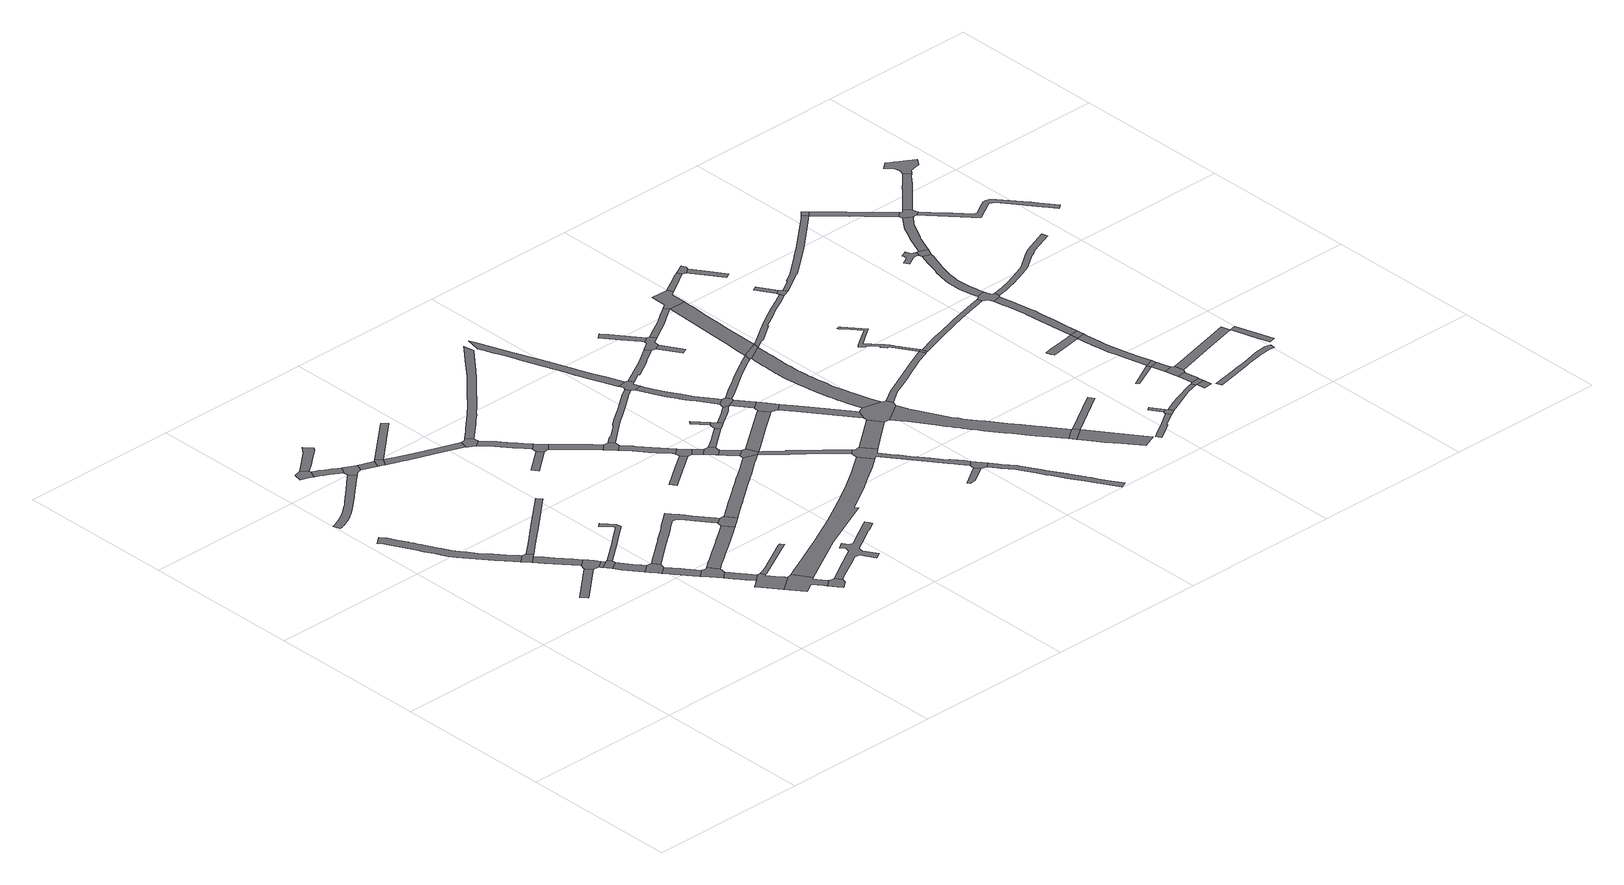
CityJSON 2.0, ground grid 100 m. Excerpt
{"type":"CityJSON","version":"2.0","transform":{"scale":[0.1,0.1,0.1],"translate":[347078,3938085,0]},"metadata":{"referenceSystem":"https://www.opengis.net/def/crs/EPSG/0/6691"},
"CityObjects":{
"road1":{"type":"Road","attributes":{"RoadStructureAttribute.sectionType":"1"},"geometry":[{"type":"MultiSurface","lod":"1","boundaries":[[[0,1,2,3,4,5,6,7,8,9,10,11,12,13,14,15,16,17,18,19,20,21,22,23,24,25,26,27,28,29,30,31,32,33,34,35,36,37]]]}]},
"road2":{"type":"Road","attributes":{"RoadStructureAttribute.sectionType":"1"},"geometry":[{"type":"MultiSurface","lod":"1","boundaries":[[[38,39,40,41,42]]]}]},
"road3":{"type":"Road","geometry":[{"type":"MultiSurface","lod":"1","boundaries":[[[43,44,45,46,0,37]]]}]},
"road4":{"type":"Road","attributes":{"RoadStructureAttribute.sectionType":"1"},"geometry":[{"type":"MultiSurface","lod":"1","boundaries":[[[47,48,49,50,51,52,53,54,55,56,57,58,59,60,61,62,63,64,65,66,67,68,69,70,71,72,73,74,75,76,77,78,79]]]}]},
"road5":{"type":"Road","attributes":{"RoadStructureAttribute.sectionType":"1"},"geometry":[{"type":"MultiSurface","lod":"1","boundaries":[[[43,80,81,82,83,84,85,86,87,88,89,44]]]}]},
"road6":{"type":"Road","geometry":[{"type":"MultiSurface","lod":"1","boundaries":[[[90,91,92,86,85,93,42,41,94]]]}]},
"road7":{"type":"Road","geometry":[{"type":"MultiSurface","lod":"1","boundaries":[[[95,96,97,98,99,100,101,102,103,104,105]]]}]},
"road8":{"type":"Road","attributes":{"RoadStructureAttribute.sectionType":"1"},"geometry":[{"type":"MultiSurface","lod":"1","boundaries":[[[106,107,108,90,94]]]}]},
"road9":{"type":"Road","geometry":[{"type":"MultiSurface","lod":"1","boundaries":[[[109,110,111,108,107,112,113]]]}]},
"road10":{"type":"Road","attributes":{"RoadStructureAttribute.sectionType":"1"},"geometry":[{"type":"MultiSurface","lod":"1","boundaries":[[[112,114,115,116,117,118,119,120,113]]]}]},
"road11":{"type":"Road","attributes":{"RoadStructureAttribute.sectionType":"1"},"geometry":[{"type":"MultiSurface","lod":"1","boundaries":[[[99,121,122,123,124,125,126,127,128,129,130,131,132,100]]]}]},
"road12":{"type":"Road","geometry":[{"type":"MultiSurface","lod":"1","boundaries":[[[117,116,133,134,135,136,137,138]]]}]},
"road13":{"type":"Road","attributes":{"RoadStructureAttribute.sectionType":"1"},"geometry":[{"type":"MultiSurface","lod":"1","boundaries":[[[102,139,140,141,142,143,144,145,146,103]]]}]},
"road14":{"type":"Road","attributes":{"RoadStructureAttribute.sectionType":"1"},"geometry":[{"type":"MultiSurface","lod":"1","boundaries":[[[147,148,149,150,151,136,135,152,153,154,155]]]}]},
"road15":{"type":"Road","attributes":{"RoadStructureAttribute.sectionType":"1"},"geometry":[{"type":"MultiSurface","lod":"1","boundaries":[[[45,156,157,158,159,160,161,46]]]}]},
"road16":{"type":"Road","geometry":[{"type":"MultiSurface","lod":"1","boundaries":[[[162,163,126,125,64,63,164,165,166]]]}]},
"road17":{"type":"Road","geometry":[{"type":"MultiSurface","lod":"1","boundaries":[[[167,147,155,168,169,170,171,172,173,174]]]}]},
"road18":{"type":"Road","attributes":{"RoadStructureAttribute.sectionType":"1"},"geometry":[{"type":"MultiSurface","lod":"1","boundaries":[[[175,176,177,178,179,180,181,182,183,184,111,110]]]}]},
"road19":{"type":"Road","attributes":{"RoadStructureAttribute.sectionType":"1"},"geometry":[{"type":"MultiSurface","lod":"1","boundaries":[[[165,185,186,166]]]}]},
"road20":{"type":"Road","attributes":{"RoadStructureAttribute.sectionType":"1"},"geometry":[{"type":"MultiSurface","lod":"1","boundaries":[[[187,188,189,190,172,171,191,192,193,194,195]]]}]},
"road21":{"type":"Road","geometry":[{"type":"MultiSurface","lod":"1","boundaries":[[[196,197,186,185,198,199,200,201]]]}]},
"road22":{"type":"Road","geometry":[{"type":"MultiSurface","lod":"1","boundaries":[[[202,203,204,205,206,207,208,209,187,195,210,211,212,213]]]}]},
"road23":{"type":"Road","geometry":[{"type":"MultiSurface","lod":"1","boundaries":[[[214,215,216,217,218,219,220,221,222,223,224,225,226,202,213]]]}]},
"road24":{"type":"Road","attributes":{"RoadStructureAttribute.sectionType":"1"},"geometry":[{"type":"MultiSurface","lod":"1","boundaries":[[[227,228,229,230,231,232,233,234,235,236,237,238,239,240,241,242,243,244,245,246,247,248,138,137,249,250,251,252,253,254,255,256,257,258,259,260,261,262,263,264]]]}]},
"road25":{"type":"Road","geometry":[{"type":"MultiSurface","lod":"1","boundaries":[[[265,266,267,220,219,268,269,270,271,272]]]}]},
"road26":{"type":"Road","attributes":{"RoadStructureAttribute.sectionType":"1"},"geometry":[{"type":"MultiSurface","lod":"1","boundaries":[[[173,273,274,275,276,277,278,279,280,281,282,283,284,285,286,287,288,289,290,291,292,293,294,295,296,297,298,299,300,301,174]]]}]},
"road27":{"type":"Road","attributes":{"RoadStructureAttribute.sectionType":"1"},"geometry":[{"type":"MultiSurface","lod":"1","boundaries":[[[302,303,197,196]]]}]},
"road28":{"type":"Road","attributes":{"RoadStructureAttribute.sectionType":"1"},"geometry":[{"type":"MultiSurface","lod":"1","boundaries":[[[304,305,306,307,308,309,310,311,312,313,314,315,316,317,318,319,320,321,196,201]]]}]},
"road29":{"type":"Road","attributes":{"RoadStructureAttribute.sectionType":"1"},"geometry":[{"type":"MultiSurface","lod":"1","boundaries":[[[208,322,323,324,325,326,327,328,329,209]]]}]},
"road30":{"type":"Road","geometry":[{"type":"MultiSurface","lod":"1","boundaries":[[[330,331,315,314,332,333,334,335]]]}]},
"road31":{"type":"Road","geometry":[{"type":"MultiSurface","lod":"1","boundaries":[[[290,289,336,337,338,339,227,264]]]}]},
"road32":{"type":"Road","attributes":{"RoadStructureAttribute.sectionType":"1"},"geometry":[{"type":"MultiSurface","lod":"1","boundaries":[[[340,341,342,343]]]}]},
"road33":{"type":"Road","attributes":{"RoadStructureAttribute.sectionType":"1"},"geometry":[{"type":"MultiSurface","lod":"1","boundaries":[[[344,345,346,347,348,349,334,333,350,351,352,353,354,355,356,357]]]}]},
"road34":{"type":"Road","geometry":[{"type":"MultiSurface","lod":"1","boundaries":[[[358,359,360,361,362,363,364,365,366,367,368,369,370,371,372,373,374,375,376,377,378,379,380,381,382,383,384,385,386,387,388,389,390,391,392,393,394,395,396,397,265,272]]]}]},
"road35":{"type":"Road","geometry":[{"type":"MultiSurface","lod":"1","boundaries":[[[356,340,343,398,399,400,357]]]}]},
"road36":{"type":"Road","attributes":{"RoadStructureAttribute.sectionType":"1"},"geometry":[{"type":"MultiSurface","lod":"1","boundaries":[[[398,401,402,403,404,405,406,407,408,409,410,411,412,413,414,399]]]}]},
"road37":{"type":"Road","attributes":{"RoadStructureAttribute.sectionType":"1"},"geometry":[{"type":"MultiSurface","lod":"1","boundaries":[[[415,416,417,418,419,420]]]}]},
"road38":{"type":"Road","attributes":{"RoadStructureAttribute.sectionType":"1"},"geometry":[{"type":"MultiSurface","lod":"1","boundaries":[[[225,421,422,423,424,425,426,427,428,429,430,431,432,433,434,435,436,437,438,439,440,441,442,443,444,445,446,447,226]]]}]},
"road39":{"type":"Road","geometry":[{"type":"MultiSurface","lod":"1","boundaries":[[[448,449,407,406,450,451,452,453,454]]]}]},
"road40":{"type":"Road","attributes":{"RoadStructureAttribute.sectionType":"1"},"geometry":[{"type":"MultiSurface","lod":"1","boundaries":[[[455,456,457,458,459,460,453,452,461,462,463,464,465,466,467]]]}]},
"road41":{"type":"Road","attributes":{"RoadStructureAttribute.sectionType":"1"},"geometry":[{"type":"MultiSurface","lod":"1","boundaries":[[[468,469,470,471,472,473,474,475,476,477,478,479,480,481,482,483,484,485,486,487,488,489,490,491,492,493,494,495,496,497,498,499,500,501,502,503,504,505,506,330,335]]]}]},
"road42":{"type":"Road","geometry":[{"type":"MultiSurface","lod":"1","boundaries":[[[466,415,420,507,508,509,510,511,467]]]}]},
"road43":{"type":"Road","attributes":{"RoadStructureAttribute.sectionType":"1"},"geometry":[{"type":"MultiSurface","lod":"1","boundaries":[[[512,513,508,507,514,515,516]]]}]},
"road44":{"type":"Road","attributes":{"RoadStructureAttribute.sectionType":"1"},"geometry":[{"type":"MultiSurface","lod":"1","boundaries":[[[517,518,519,520,521,522,523,524,525,526,527,528,529,530,531,339,338,532,533,534,535,536,537,538,539,540,541,542,543,544,545,546,547,548,549,550,551,552,553,554,555,556,557,558,559,560,561,562,563,564,565,566,567,568,569,570,571,572,573,574,575,576,577,578,579,580,551,581]]]}]},
"road45":{"type":"Road","geometry":[{"type":"MultiSurface","lod":"1","boundaries":[[[515,582,583,584,585,586,587,588,589,590,591,516]]]}]},
"road46":{"type":"Road","attributes":{"RoadStructureAttribute.sectionType":"1"},"geometry":[{"type":"MultiSurface","lod":"1","boundaries":[[[592,593,594,595,596,597,588,587]]]}]},
"road47":{"type":"Road","attributes":{"RoadStructureAttribute.sectionType":"1"},"geometry":[{"type":"MultiSurface","lod":"1","boundaries":[[[598,599,600,601,602,603,604,605,606,607,608,609,610,611,612,613,614,615,616,617,618,619,620,621,622,448,454]]]}]},
"road48":{"type":"Road","geometry":[{"type":"MultiSurface","lod":"1","boundaries":[[[551,580,623,595,594,624,581]]]}]},
"road49":{"type":"Road","attributes":{"RoadStructureAttribute.sectionType":"1"},"geometry":[{"type":"MultiSurface","lod":"1","boundaries":[[[625,626,627,628,629,630,591,590,631,632,633]]]}]},
"road50":{"type":"Road","attributes":{"RoadStructureAttribute.sectionType":"1"},"geometry":[{"type":"MultiSurface","lod":"1","boundaries":[[[634,635,636,637]]]}]},
"road51":{"type":"Road","geometry":[{"type":"MultiSurface","lod":"1","boundaries":[[[632,638,639,640,641,642,637,636,643,633]]]}]},
"road52":{"type":"Road","attributes":{"RoadStructureAttribute.sectionType":"1"},"geometry":[{"type":"MultiSurface","lod":"1","boundaries":[[[580,644,645,646,647,648,649,650,651,652,653,654,623]]]}]},
"road53":{"type":"Road","attributes":{"RoadStructureAttribute.sectionType":"1"},"geometry":[{"type":"MultiSurface","lod":"1","boundaries":[[[655,656,657,658,659,660,661,662,663,664,665,666,667,668,669,670,671,672,673,674,675,676,677,678,679,680,681,682]]]}]},
"road54":{"type":"Road","geometry":[{"type":"MultiSurface","lod":"1","boundaries":[[[683,682,681,684,685,611,610,686,687,688,689,690,691,692,693,694]]]}]},
"road55":{"type":"Road","attributes":{"RoadStructureAttribute.sectionType":"1"},"geometry":[{"type":"MultiSurface","lod":"1","boundaries":[[[695,696,697,698,641,640,699,700,701,702,703,704]]]}]},
"road56":{"type":"Road","attributes":{"RoadStructureAttribute.sectionType":"1"},"geometry":[{"type":"MultiSurface","lod":"1","boundaries":[[[705,706,707,708,709,710,711,712,713,714,715,716,687,686,717,718,719,720,721,722,723,724,725,726]]]}]},
"road57":{"type":"Road","geometry":[{"type":"MultiSurface","lod":"1","boundaries":[[[705,726,695,704,727,728,729]]]}]},
"road58":{"type":"Road","attributes":{"RoadStructureAttribute.sectionType":"1"},"geometry":[{"type":"MultiSurface","lod":"1","boundaries":[[[730,731,732,733,567,566,435,434,734,735,736,737,738,739,740,741,742,743,744,745,746,747,748,749,750,751]]]}]},
"road59":{"type":"Road","attributes":{"RoadStructureAttribute.sectionType":"1"},"geometry":[{"type":"MultiSurface","lod":"1","boundaries":[[[752,753,754,755,756,757]]]}]},
"road60":{"type":"Road","attributes":{"RoadStructureAttribute.sectionType":"1"},"geometry":[{"type":"MultiSurface","lod":"1","boundaries":[[[758,759,760,727,704]]]}]},
"road61":{"type":"Road","geometry":[{"type":"MultiSurface","lod":"1","boundaries":[[[758,761,651,650,762,763,764,759]]]}]},
"road62":{"type":"Road","attributes":{"RoadStructureAttribute.sectionType":"1"},"geometry":[{"type":"MultiSurface","lod":"1","boundaries":[[[765,766,767,768,769,770,771,772,773,774,775,776,777,683,694]]]}]},
"road63":{"type":"Road","geometry":[{"type":"MultiSurface","lod":"1","boundaries":[[[778,779,732,731,780,781,782,783]]]}]},
"road64":{"type":"Road","geometry":[{"type":"MultiSurface","lod":"1","boundaries":[[[752,757,784,785,786,739,738]]]}]},
"road65":{"type":"Road","attributes":{"RoadStructureAttribute.sectionType":"1"},"geometry":[{"type":"MultiSurface","lod":"1","boundaries":[[[762,787,788,789,790,791,792,763]]]}]},
"road66":{"type":"Road","attributes":{"RoadStructureAttribute.sectionType":"1"},"geometry":[{"type":"MultiSurface","lod":"1","boundaries":[[[793,794,795,796,797,798,799,800,801,802,803,804,805,806,785,784,807,808,809,810,811,812,813,814,815,816,817,818,819,820,821,822,823,824]]]}]},
"road67":{"type":"Road","attributes":{"RoadStructureAttribute.sectionType":"1"},"geometry":[{"type":"MultiSurface","lod":"1","boundaries":[[[825,826,827,828,829,830,831,832,833,834,835,729,728,836,837,838,839,840,841,842,843,844,845,846]]]}]},
"road68":{"type":"Road","attributes":{"RoadStructureAttribute.sectionType":"1"},"geometry":[{"type":"MultiSurface","lod":"1","boundaries":[[[847,848,849,850,851,852,853]]]}]},
"road69":{"type":"Road","geometry":[{"type":"MultiSurface","lod":"1","boundaries":[[[854,853,852,855,856,773,772,857,858,859,860,861]]]}]},
"road70":{"type":"Road","attributes":{"RoadStructureAttribute.sectionType":"1"},"geometry":[{"type":"MultiSurface","lod":"1","boundaries":[[[862,863,858,857]]]}]},
"road71":{"type":"Road","geometry":[{"type":"MultiSurface","lod":"1","boundaries":[[[789,788,864,778,783,865,866,867,868,869,870]]]}]},
"road72":{"type":"Road","attributes":{"function":"3","RoadStructureAttribute.sectionType":"1"},"geometry":[{"type":"MultiSurface","lod":"1","boundaries":[[[869,871,872,873,874,875,876,877,878,879,880,881,882,883,884,885,886,887,888,889,890,891,892,893,894,895,896,897,898,899,900,901,902,903,904,905,906,907,908,909,910,911,912,913,914,915,916,917,918,919,920,921,922,923,924,925,926,927,928,929,930,931,932,933,934,935,936,937,938,870]]]}]},
"road73":{"type":"Road","attributes":{"function":"3","RoadStructureAttribute.sectionType":"1"},"geometry":[{"type":"MultiSurface","lod":"1","boundaries":[[[939,940,941,942,943,944,945,946,947,948,949,950,951,952,953,954,955,956,957,958,959,960,961,962,963,964,965,966,967,968,969,970,971,972,973,974,975,976,977,978,979,980,866,865]]]}]},
"road74":{"type":"Road","geometry":[{"type":"MultiSurface","lod":"1","boundaries":[[[908,907,981,825,846]]]}]},
"road75":{"type":"Road","attributes":{"RoadStructureAttribute.sectionType":"1"},"geometry":[{"type":"MultiSurface","lod":"1","boundaries":[[[982,983,984,985,986,854,861,987,988,989,990,991,992]]]}]},
"road76":{"type":"Road","attributes":{"function":"3","RoadStructureAttribute.sectionType":"1"},"geometry":[{"type":"MultiSurface","lod":"1","boundaries":[[[993,994,995,996,997,998,999,825,981,1000,1001,1002,1003,1004,1005,1006,1007,1008]]]}]},
"road77":{"type":"Road","geometry":[{"type":"MultiSurface","lod":"1","boundaries":[[[961,960,1009,1010,1011]]]}]},
"road78":{"type":"Road","attributes":{"RoadStructureAttribute.sectionType":"1"},"geometry":[{"type":"MultiSurface","lod":"1","boundaries":[[[1012,1013,1014,1015,1016,1017,1018,1019,1020,1021,1022,868,867]]]}]},
"road79":{"type":"Road","attributes":{"function":"3","RoadStructureAttribute.sectionType":"1"},"geometry":[{"type":"MultiSurface","lod":"1","boundaries":[[[1023,1010,1009,1024,1025,1026,1027,1028]]]}]},
"road80":{"type":"Road","geometry":[{"type":"MultiSurface","lod":"1","boundaries":[[[1029,992,991,993,1008,1030,1031,1032,1033,1034,1035]]]}]},
"road81":{"type":"Road","attributes":{"RoadStructureAttribute.sectionType":"1"},"geometry":[{"type":"MultiSurface","lod":"1","boundaries":[[[907,1036,1037,1038,1039,1040,1041,1042,1043,1044,1045,1046,1047,1048,1049,1050,1051,1052,1053,1054,1055,1056,1057,1058,981]]]}]},
"road82":{"type":"Road","attributes":{"RoadStructureAttribute.sectionType":"1"},"geometry":[{"type":"MultiSurface","lod":"1","boundaries":[[[1010,1059,1060,1011]]]}]},
"road83":{"type":"Road","attributes":{"RoadStructureAttribute.sectionType":"1"},"geometry":[{"type":"MultiSurface","lod":"1","boundaries":[[[1032,1061,1062,1063,1064,1065,1033]]]}]},
"road84":{"type":"Road","attributes":{"RoadStructureAttribute.sectionType":"1"},"geometry":[{"type":"MultiSurface","lod":"1","boundaries":[[[1066,1067,1068,1069,1070,1071,1072,1073,1074,1075,1076,1077,1078,1079,1080,1081,1082,1083,1084,1085,1086,1087,1088,1089,1090,1091,1092,1093,1094,1095,1096,1097,1098,1099,1100,1019]]]}]},
"road85":{"type":"Road","attributes":{"RoadStructureAttribute.sectionType":"1"},"geometry":[{"type":"MultiSurface","lod":"1","boundaries":[[[1101,1102,1103,1104,1105,1106,1107,1108,1109,1110,1111,1112,1113]]]}]},
"road86":{"type":"Road","geometry":[{"type":"MultiSurface","lod":"1","boundaries":[[[1018,1114,1115,1116,1066,1019]]]}]},
"road87":{"type":"Road","geometry":[{"type":"MultiSurface","lod":"1","boundaries":[[[1117,1118,1119,1120,1121,1063,1062]]]}]},
"road88":{"type":"Road","attributes":{"RoadStructureAttribute.sectionType":"1"},"geometry":[{"type":"MultiSurface","lod":"1","boundaries":[[[1117,1122,1123,1124,1125,1118]]]}]},
"road89":{"type":"Road","geometry":[{"type":"MultiSurface","lod":"1","boundaries":[[[1126,1127,1128,1129]]]}]},
"road90":{"type":"Road","geometry":[{"type":"MultiSurface","lod":"1","boundaries":[[[1130,1131,1132,1133]]]}]},
"road91":{"type":"Road","geometry":[{"type":"MultiSurface","lod":"1","boundaries":[[[1134,1129,1128,1106,1105,1135,1136,1137]]]}]},
"road92":{"type":"Road","geometry":[{"type":"MultiSurface","lod":"1","boundaries":[[[1133,1132,1138,1050,1049,1139,1140,1141]]]}]},
"road93":{"type":"Road","attributes":{"RoadStructureAttribute.sectionType":"1"},"geometry":[{"type":"MultiSurface","lod":"1","boundaries":[[[1142,1143,1144,1145,1146,1147,1148,1149,1150,1151,1152,1137,1136,1153,1154,1155,1156,1157,1158,1159]]]}]},
"road94":{"type":"Road","attributes":{"RoadStructureAttribute.sectionType":"1"},"geometry":[{"type":"MultiSurface","lod":"1","boundaries":[[[1160,1161,1162,1163,1164,1165,1166,1167,1168,1116,1115,1169,1170,1171,1172,1173,1174,1175,1176,1177]]]}]},
"road95":{"type":"Road","attributes":{"RoadStructureAttribute.sectionType":"1"},"geometry":[{"type":"MultiSurface","lod":"1","boundaries":[[[1178,1179,1180,1181,1182,1178,1183,1184,1185,1186,1187,1188]]]}]},
"road96":{"type":"Road","geometry":[{"type":"MultiSurface","lod":"1","boundaries":[[[1189,1190,1191,1192,1193,1194,1195,1196,1197]]]}]},
"road97":{"type":"Road","geometry":[{"type":"MultiSurface","lod":"1","boundaries":[[[1198,1199,1200,1201]]]}]},
"road98":{"type":"Road","geometry":[{"type":"MultiSurface","lod":"1","boundaries":[[[1199,1198,1202,1203,1204,1142,1159]]]}]},
"road99":{"type":"Road","attributes":{"RoadStructureAttribute.sectionType":"1"},"geometry":[{"type":"MultiSurface","lod":"1","boundaries":[[[1205,1203,1202,1206,1207,1208,1209]]]}]},
"road100":{"type":"Road","geometry":[{"type":"MultiSurface","lod":"1","boundaries":[[[1210,1185,1184,1211,1212,1209,1208,1213]]]}]},
"road101":{"type":"Road","geometry":[{"type":"MultiSurface","lod":"1","boundaries":[[[1214,1215,1179,1178,1188]]]}]},
"road102":{"type":"Road","attributes":{"RoadStructureAttribute.sectionType":"1"},"geometry":[{"type":"MultiSurface","lod":"1","boundaries":[[[1140,1216,1217,1218,1219,1220,1221,1222,1223,1224,1225,1226,1227,1228,1229,1230,1231,1232,1233,1234,1235,1236,1237,1238,1239,1141]]]}]},
"road103":{"type":"Road","attributes":{"RoadStructureAttribute.sectionType":"1"},"geometry":[{"type":"MultiSurface","lod":"1","boundaries":[[[1240,1241,1242,1243,1244,1245,1246,1247,1248,1249,1250,1215,1214,1251,1252,1253,1254,1255,1256,1257,1258,1197]]]}]},
"road104":{"type":"Road","geometry":[{"type":"MultiSurface","lod":"1","boundaries":[[[1259,1189,1197,1258]]]}]},
"road105":{"type":"Road","attributes":{"RoadStructureAttribute.sectionType":"1"},"geometry":[{"type":"MultiSurface","lod":"1","boundaries":[[[1260,1261,1262,1263,1264,1265,1266,1267,1268,1269,1270,1271,1272,1273,1274,1275,1189,1259]]]}]},
"road106":{"type":"Road","geometry":[{"type":"MultiSurface","lod":"1","boundaries":[[[1276,1277,1160,1177,1278,1279,1270,1269,1280,1281,1282,1283,1284,1285]]]}]},
"road107":{"type":"Road","attributes":{"RoadStructureAttribute.sectionType":"1"},"geometry":[{"type":"MultiSurface","lod":"1","boundaries":[[[1286,1287,1288,1289,1290,1291,1292,1293,1294,1295,1296,1297,1298,1299,1300,1301,1302]]]}]},
"road108":{"type":"Road","attributes":{"RoadStructureAttribute.sectionType":"1"},"geometry":[{"type":"MultiSurface","lod":"1","boundaries":[[[1303,1304,1305,1306,1307,1308,1309,1310,1311,1312,1313,1314,1315,1316,1317,1318,1319,1320,1321,1322,1323,1324,1325,1326,1327,1328,1329,1276,1285]]]}]},
"road109":{"type":"Road","geometry":[{"type":"MultiSurface","lod":"1","boundaries":[[[1330,1331,1332,1333,1334,1335,1336,1337,1338,1339,1340,1341,1342,1343,1344]]]}]},
"road110":{"type":"Road","attributes":{"RoadStructureAttribute.sectionType":"1"},"geometry":[{"type":"MultiSurface","lod":"1","boundaries":[[[1345,1346,1347,1348,1349,1350,1351,1352,1353,1347,1354,1355,1356,1210,1213]]]}]},
"road111":{"type":"Road","geometry":[{"type":"MultiSurface","lod":"1","boundaries":[[[1316,1357,1358,1330,1344,1359,1317]]]}]},
"road112":{"type":"Road","geometry":[{"type":"MultiSurface","lod":"1","boundaries":[[[1360,1361,1362,1363,1364,1227,1226]]]}]},
"road113":{"type":"Road","attributes":{"RoadStructureAttribute.sectionType":"1"},"geometry":[{"type":"MultiSurface","lod":"1","boundaries":[[[1365,1366,1367,1368,1369,1370,1358,1357,1371,1372,1373,1374,1375,1376,1377]]]}]},
"road114":{"type":"Road","attributes":{"RoadStructureAttribute.sectionType":"1"},"geometry":[{"type":"MultiSurface","lod":"1","boundaries":[[[1378,1379,1380,1381,1382,1383,1384,1385,1386,1387,1388,1389,1390,1391,1392,1393,1394,1395,1396,1397,1398,1399,1400,1401,1402,1360,1226]]]}]},
"road115":{"type":"Road","attributes":{"RoadStructureAttribute.sectionType":"1"},"geometry":[{"type":"MultiSurface","lod":"1","boundaries":[[[1281,1403,1404,1405,1406,1407,1408,1409,1410,1411,1412,1413,1414,1415,1416,1417,1418,1419,1420,1421,1422,1423,1424,1425,1282]]]}]},
"road116":{"type":"Road","geometry":[{"type":"MultiSurface","lod":"1","boundaries":[[[1426,1427,1428,1429,1430,1431,1432,1390,1389,1365,1377]]]}]},
"road117":{"type":"Road","attributes":{"RoadStructureAttribute.sectionType":"1"},"geometry":[{"type":"MultiSurface","lod":"1","boundaries":[[[1429,1433,1434,1435,1436,1437,1438,1439,1440,1441,1442,1443,1444,1445,1446,1447,1430]]]}]},
"road118":{"type":"Road","attributes":{"RoadStructureAttribute.sectionType":"1"},"geometry":[{"type":"MultiSurface","lod":"1","boundaries":[[[1426,1448,1449,1450,1451,1452,1453,1454,1455,1456,1457,1458,1459,1460,1461,1462,1463,1464,1465,1466,1467,1468,1469,1470,1471,1472,1473,1474,1475,1476,1477,1478,1427]]]}]},
"road119":{"type":"Road","geometry":[{"type":"MultiSurface","lod":"1","boundaries":[[[1479,1480,1481,1482,1483,1484,1485,1486,1487,1488,1489,1490,1440,1439,1491,1492,1493,1494,1495]]]}]}
},
"vertices":[
[548,1744,0],[540,1754,0],[512,1787,0],[491,1813,0],[445,1866,0],[391,1929,0],[355,1979,0],[338,2001,0],[331,2010,0],[306,2050,0],[299,2064,0],[279,2102,0],[270,2120,0],[238,2184,0],[226,2210,0],[223,2215,0],[206,2248,0],[197,2267,0],[194,2273,0],[167,2326,0],[137,2385,0],[110,2419,0],[62,2382,0],[85,2348,0],[107,2311,0],[176,2171,0],[180,2162,0],[190,2141,0],[218,2090,0],[234,2057,0],[254,2017,0],[278,1978,0],[322,1918,0],[345,1891,0],[388,1840,0],[411,1812,0],[477,1734,0],[501,1705,0],
[486,1217,0],[517,1180,0],[611,1263,0],[734,1375,0],[703,1410,0],
[543,1656,0],[589,1696,0],[606,1711,0],[579,1741,0],
[20,2629,0],[36,2633,0],[43,2635,0],[57,2639,0],[96,2657,0],[137,2680,0],[142,2683,0],[172,2705,0],[212,2736,0],[254,2773,0],[260,2779,0],[268,2787,0],[302,2818,0],[341,2853,0],[388,2898,0],[426,2931,0],[461,2963,0],[428,3001,0],[407,2983,0],[319,2899,0],[262,2845,0],[227,2812,0],[205,2791,0],[202,2789,0],[182,2773,0],[148,2745,0],[126,2731,0],[100,2715,0],[76,2702,0],[59,2692,0],[49,2687,0],[28,2679,0],[8,2673,0],
[565,1629,0],[586,1604,0],[618,1567,0],[619,1565,0],[620,1564,0],[716,1449,0],[763,1486,0],[728,1531,0],[663,1608,0],[627,1652,0],
[823,1408,0],[799,1439,0],[781,1463,0],[703,1411,0],[774,1372,0],
[229,3136,0],[237,3133,0],[250,3127,0],[264,3122,0],[279,3115,0],[301,3164,0],[300,3168,0],[304,3177,0],[265,3210,0],[218,3197,0],[204,3143,0],
[782,1362,0],[788,1353,0],[839,1386,0],
[871,1365,0],[871,1366,0],[853,1387,0],[818,1307,0],[871,1342,0],
[845,1265,0],[884,1213,0],[923,1162,0],[975,1202,0],[957,1227,0],[956,1228,0],[927,1266,0],
[284,3113,0],[307,3101,0],[331,3089,0],[360,3072,0],[426,3033,0],[453,3078,0],[416,3101,0],[407,3106,0],[360,3134,0],[344,3144,0],[334,3149,0],[305,3162,0],
[940,1140,0],[954,1122,0],[979,1089,0],[1030,1127,0],[1039,1158,0],[1008,1198,0],
[309,3181,0],[356,3216,0],[399,3253,0],[442,3288,0],[474,3315,0],[485,3334,0],[445,3380,0],[405,3330,0],
[1157,960,0],[1101,1033,0],[1095,1041,0],[1094,1043,0],[1087,1053,0],[993,1071,0],[1021,1034,0],[1086,949,0],[1110,921,0],
[687,1783,0],[832,1912,0],[1034,2090,0],[1008,2121,0],[810,1946,0],[658,1811,0],
[504,3053,0],[467,3070,0],[486,2985,0],[516,2992,0],[535,3040,0],
[1187,954,0],[1118,911,0],[1145,878,0],[1146,878,0],[1192,821,0],[1237,861,0],[1244,902,0],[1199,963,0],
[1006,1475,0],[1077,1532,0],[1152,1592,0],[1145,1625,0],[1082,1695,0],[1061,1676,0],[1119,1612,0],[1121,1604,0],[1062,1556,0],[986,1494,0],
[610,2954,0],[629,3002,0],
[1348,716,0],[1311,763,0],[1310,765,0],[1269,819,0],[1227,777,0],[1234,767,0],[1268,725,0],[1288,703,0],[1306,681,0],
[676,2983,0],[646,3017,0],[631,2946,0],[632,2946,0],[649,2938,0],[650,2938,0],
[1451,586,0],[1448,590,0],[1447,591,0],[1441,599,0],[1408,641,0],[1375,683,0],[1385,689,0],[1370,716,0],[1307,680,0],[1254,638,0],[1277,608,0],[1352,510,0],
[1431,407,0],[1454,421,0],[1491,445,0],[1492,443,0],[1538,386,0],[1548,372,0],[1591,405,0],[1587,410,0],[1549,461,0],[1542,469,0],[1536,477,0],[1551,486,0],[1488,594,0],
[1597,1281,0],[1585,1297,0],[1546,1351,0],[1525,1378,0],[1506,1404,0],[1482,1438,0],[1470,1454,0],[1465,1462,0],[1437,1498,0],[1435,1501,0],[1417,1525,0],[1386,1501,0],[1369,1487,0],[1314,1444,0],[1297,1429,0],[1277,1411,0],[1204,1356,0],[1196,1348,0],[1190,1344,0],[1163,1322,0],[1103,1274,0],[1033,1218,0],[1100,1207,0],[1180,1271,0],[1199,1287,0],[1221,1304,0],[1223,1306,0],[1254,1330,0],[1276,1347,0],[1324,1386,0],[1335,1395,0],[1391,1439,0],[1420,1436,0],[1450,1396,0],[1467,1373,0],[1482,1353,0],[1518,1306,0],[1557,1252,0],
[1630,403,0],[1623,398,0],[1592,405,0],[1584,327,0],[1594,314,0],[1605,300,0],[1647,335,0],[1654,363,0],
[1271,922,0],[1288,935,0],[1320,959,0],[1340,973,0],[1369,993,0],[1371,995,0],[1433,1040,0],[1434,1040,0],[1447,1049,0],[1480,1073,0],[1517,1100,0],[1529,1109,0],[1538,1115,0],[1540,1116,0],[1570,1138,0],[1583,1148,0],[1599,1159,0],[1553,1220,0],[1487,1172,0],[1480,1167,0],[1477,1165,0],[1418,1122,0],[1410,1115,0],[1391,1102,0],[1356,1077,0],[1334,1061,0],[1324,1054,0],[1272,1016,0],[1255,1005,0],
[955,3232,0],[925,3266,0],
[701,2918,0],[727,2908,0],[747,2900,0],[749,2899,0],[764,2892,0],[766,2892,0],[837,2864,0],[840,2863,0],[919,2834,0],[982,2812,0],[1095,2768,0],[1108,2818,0],[953,2874,0],[926,2884,0],[914,2889,0],[868,2907,0],[753,2952,0],[693,2976,0],
[1397,695,0],[1665,840,0],[1673,844,0],[1657,867,0],[1644,860,0],[1639,857,0],[1424,740,0],[1391,725,0],
[1149,2834,0],[1138,2823,0],[1109,2759,0],[1145,2736,0],[1187,2767,0],[1184,2798,0],
[1612,1171,0],[1631,1185,0],[1673,1218,0],[1627,1278,0],
[1343,2472,0],[1191,2350,0],[1219,2315,0],[1371,2437,0],
[1346,2582,0],[1328,2604,0],[1324,2608,0],[1291,2647,0],[1284,2656,0],[1254,2694,0],[1185,2695,0],[1215,2661,0],[1234,2638,0],[1236,2636,0],[1278,2583,0],[1290,2567,0],[1345,2504,0],[1385,2537,0],
[1660,367,0],[1714,399,0],[1768,430,0],[1808,454,0],[1816,458,0],[1864,487,0],[1895,480,0],[1944,397,0],[1982,419,0],[1934,502,0],[1938,526,0],[1940,533,0],[1968,549,0],[1985,559,0],[2018,579,0],[2040,593,0],[2101,629,0],[2110,634,0],[2171,671,0],[2160,691,0],[2148,710,0],[2112,689,0],[2092,677,0],[2055,655,0],[2033,642,0],[2001,622,0],[1953,594,0],[1926,601,0],[1905,635,0],[1890,626,0],[1889,625,0],[1867,611,0],[1887,579,0],[1879,551,0],[1845,531,0],[1812,511,0],[1775,490,0],[1706,448,0],[1695,441,0],[1633,404,0],
[1404,2439,0],[1440,2477,0],[1428,2488,0],
[1420,2425,0],[1456,2393,0],[1471,2380,0],[1564,2290,0],[1600,2253,0],[1620,2232,0],[1656,2267,0],[1614,2313,0],[1594,2334,0],[1581,2346,0],[1554,2371,0],[1508,2413,0],[1498,2422,0],[1461,2457,0],
[1882,1900,0],[1781,1828,0],[1638,1725,0],[1664,1688,0],[1686,1704,0],[1908,1863,0],
[1841,655,0],[1852,661,0],[1881,678,0],[1989,728,0],[2057,759,0],[2223,836,0],[2210,859,0],[2292,908,0],[2368,957,0],[2373,960,0],[2396,975,0],[2464,1021,0],[2562,1088,0],[2636,1143,0],[2576,1225,0],[2436,1122,0],[2304,1032,0],[2242,995,0],[2179,956,0],[2086,902,0],[2014,862,0],[1944,823,0],[1823,760,0],[1774,736,0],[1740,719,0],[1582,641,0],[1538,619,0],
[1694,2268,0],[1688,2264,0],[1638,2212,0],[1662,2188,0],[1676,2171,0],[1714,2204,0],[1717,2239,0],
[1900,1982,0],[1888,1997,0],[1858,2034,0],[1829,2070,0],[1773,2136,0],[1765,2146,0],[1729,2110,0],[1787,2040,0],[1815,2006,0],[1828,1989,0],[1869,1942,0],[1879,1930,0],[1918,1961,0],
[1294,2898,0],[1315,2920,0],[1351,2954,0],[1357,2960,0],[1385,2992,0],[1414,3018,0],[1437,3042,0],[1444,3049,0],[1447,3052,0],[1464,3070,0],[1488,3098,0],[1507,3120,0],[1518,3132,0],[1618,3238,0],[1674,3302,0],[1769,3412,0],[1811,3461,0],[1797,3525,0],[1780,3504,0],[1711,3422,0],[1599,3291,0],[1495,3179,0],[1493,3177,0],[1470,3154,0],[1450,3130,0],[1427,3104,0],[1411,3086,0],[1408,3083,0],[1402,3077,0],[1379,3054,0],[1350,3027,0],[1348,3025,0],[1319,2995,0],[1304,2981,0],[1295,2973,0],[1257,2935,0],[1223,2903,0],[1203,2883,0],[1181,2864,0],
[1938,1863,0],[1974,1901,0],[1946,1928,0],[1938,1936,0],[1928,1949,0],
[2020,1857,0],[1982,1894,0],[1961,1844,0],[1985,1819,0],[2021,1856,0],
[2093,1626,0],[2037,1583,0],[1977,1539,0],[1946,1517,0],[1916,1495,0],[1900,1482,0],[1859,1451,0],[1851,1445,0],[1799,1407,0],[1742,1365,0],[1728,1353,0],[1698,1330,0],[1679,1317,0],[1670,1309,0],[1629,1279,0],[1693,1233,0],[1707,1243,0],[1749,1275,0],[1777,1297,0],[1793,1309,0],[1808,1321,0],[1817,1328,0],[1882,1376,0],[1885,1379,0],[1896,1388,0],[1897,1389,0],[1963,1438,0],[1990,1457,0],[2000,1466,0],[2042,1497,0],[2093,1536,0],[2136,1569,0],[2152,1580,0],[2167,1591,0],[2200,1616,0],[2260,1560,0],[2280,1542,0],[2302,1522,0],[2305,1520,0],[2330,1497,0],[2385,1448,0],[2387,1446,0],[2389,1444,0],[2397,1437,0],[2486,1359,0],[2506,1342,0],[2510,1339,0],[2523,1327,0],[2569,1283,0],[2580,1273,0],[2609,1296,0],[2546,1355,0],[2492,1402,0],[2457,1433,0],[2452,1437,0],[2420,1466,0],[2413,1472,0],[2350,1530,0],[2341,1538,0],[2339,1540,0],[2333,1537,0],[2290,1575,0],[2241,1619,0],[2224,1633,0],[2119,1645,0],
[1996,1809,0],[2001,1804,0],[2002,1803,0],[2011,1793,0],[2035,1769,0],[2042,1761,0],[2080,1795,0],[2081,1824,0],[2082,1825,0],[2056,1854,0],
[2075,1725,0],[2097,1702,0],[2122,1676,0],[2165,1704,0],[2139,1732,0],[2117,1755,0],
[1788,2298,0],[1846,2345,0],[1863,2358,0],[1874,2367,0],[1892,2382,0],[1936,2413,0],[1960,2431,0],[1999,2459,0],[2051,2500,0],[2068,2513,0],[2097,2536,0],[2101,2539,0],[2149,2569,0],[2136,2600,0],[2084,2569,0],[1975,2485,0],[1940,2460,0],[1917,2443,0],[1870,2409,0],[1836,2382,0],[1830,2377,0],[1834,2373,0],[1743,2300,0],[1739,2304,0],[1729,2297,0],
[2193,1704,0],[2121,1645,0],
[2200,1961,0],[2193,1956,0],[2162,1932,0],[2133,1910,0],[2129,1907,0],[2094,1880,0],[2147,1875,0],[2236,1945,0],[2214,1972,0],
[2165,2118,0],[2148,2098,0],[2220,2015,0],[2239,2032,0],
[2250,1954,0],[2273,1970,0],[2287,1979,0],[2269,2006,0],[2252,2017,0],[2217,1998,0],
[2304,1694,0],[2364,1739,0],[2405,1770,0],[2420,1782,0],[2472,1821,0],[2533,1868,0],[2553,1883,0],[2509,1942,0],[2489,1928,0],[2355,1827,0],[2222,1726,0],
[2146,2764,0],[2119,2835,0],[2085,2925,0],[2079,2943,0],[2033,3070,0],[2006,3144,0],[1949,3301,0],[1868,3524,0],[1858,3550,0],[1837,3456,0],[1852,3417,0],[1869,3371,0],[1885,3330,0],[1909,3264,0],[1932,3195,0],[1951,3142,0],[1966,3101,0],[1987,3043,0],[1990,3037,0],[2003,3000,0],[2018,2958,0],[2039,2892,0],[2048,2865,0],[2065,2813,0],[2091,2744,0],[2130,2649,0],[2131,2646,0],[2187,2657,0],
[2206,2650,0],[2142,2619,0],[2138,2606,0],[2172,2557,0],[2220,2569,0],[2213,2583,0],[2211,2592,0],[2206,2603,0],[2205,2606,0],[2204,2610,0],[2213,2615,0],[2223,2621,0],
[2399,2098,0],[2379,2084,0],[2377,2082,0],[2344,2058,0],[2316,1999,0],[2351,2023,0],[2354,2025,0],[2391,2052,0],[2411,2073,0],[2435,2088,0],
[2447,2162,0],[2422,2198,0],[2359,2290,0],[2323,2359,0],[2322,2360,0],[2302,2394,0],[2284,2423,0],[2270,2451,0],[2257,2477,0],[2245,2505,0],[2235,2526,0],[2228,2543,0],[2220,2451,0],[2251,2387,0],[2281,2333,0],[2285,2325,0],[2303,2295,0],[2317,2273,0],[2336,2245,0],[2401,2144,0],[2402,2142,0],[2407,2135,0],
[2489,2114,0],[2491,2128,0],[2474,2159,0],
[2686,1179,0],[2719,1207,0],[2654,1286,0],[2621,1285,0],[2656,1157,0],[2896,834,0],[2918,805,0],[2931,787,0],[2968,736,0],[2998,766,0],[2978,794,0],[2957,822,0],[2956,823,0],[2929,859,0],[2924,856,0],[2902,885,0],[2860,940,0],[2820,993,0],[2794,1028,0],[2756,1081,0],[2729,1118,0],[2687,1176,0],
[2964,706,0],[2923,676,0],[2832,617,0],[2842,600,0],[2881,604,0],[2991,671,0],
[2518,1978,0],[2566,2014,0],[2544,2042,0],
[2512,1944,0],[2595,1874,0],[2643,1910,0],[2601,1966,0],
[2293,2662,0],[2296,2656,0],[2405,2719,0],[2407,2721,0],[2425,2733,0],[2481,2770,0],[2498,2781,0],[2513,2791,0],[2491,2824,0],[2463,2806,0],[2459,2803,0],[2386,2755,0],[2262,2683,0],
[2879,1464,0],[2743,1356,0],[2786,1262,0],[2803,1276,0],[2834,1302,0],[2934,1384,0],
[3021,662,0],[3057,687,0],[3035,717,0],
[2659,1789,0],[2881,1492,0],[2907,1553,0],[2895,1568,0],[2723,1802,0],[2685,1853,0],
[3407,110,0],[3380,156,0],[3362,189,0],[3347,216,0],[3344,221,0],[3306,288,0],[3304,293,0],[3293,311,0],[3233,416,0],[3228,425,0],[3159,547,0],[3153,559,0],[3099,628,0],[3087,644,0],[3061,611,0],[3065,606,0],[3070,599,0],[3121,534,0],[3135,505,0],[3143,488,0],[3177,428,0],[3198,389,0],[3203,380,0],[3217,356,0],[3234,325,0],[3256,288,0],[3272,258,0],[3293,224,0],[3314,188,0],[3330,157,0],[3419,4,0],[3457,21,0],
[2853,2405,0],[2826,2388,0],[2785,2364,0],[2771,2355,0],[2760,2349,0],[2698,2311,0],[2648,2278,0],[2634,2268,0],[2623,2261,0],[2574,2228,0],[2549,2212,0],[2527,2152,0],[2593,2197,0],[2646,2234,0],[2648,2236,0],[2669,2250,0],[2677,2255,0],[2688,2263,0],[2704,2274,0],[2745,2299,0],[2794,2329,0],[2840,2356,0],
[2456,3072,0],[2426,3112,0],[2390,3085,0],[2469,2986,0],[2541,2895,0],[2550,2883,0],[2585,2903,0],
[2605,2900,0],[2548,2863,0],[2492,2825,0],[2543,2787,0],[2579,2808,0],[2584,2838,0],[2603,2851,0],[2627,2867,0],
[2622,2653,0],[2659,2673,0],
[2880,1475,0],[2968,1379,0],[3097,1466,0],[3107,1494,0],[3091,1535,0],[3067,1543,0],[2947,1571,0],
[3042,1604,0],[3030,1651,0],[3023,1681,0],[3016,1711,0],[3008,1739,0],[3002,1762,0],[2997,1785,0],[2992,1805,0],[2991,1811,0],[2988,1822,0],[2984,1841,0],[2981,1858,0],[2978,1885,0],[2975,1909,0],[2972,1928,0],[2969,1948,0],[2965,1978,0],[2963,1991,0],[2961,2012,0],[2959,2030,0],[2958,2052,0],[2956,2072,0],[2956,2081,0],[2955,2089,0],[2954,2111,0],[2953,2129,0],[2953,2148,0],[2953,2175,0],[2953,2195,0],[2954,2221,0],[2954,2239,0],[2955,2258,0],[2956,2288,0],[2957,2325,0],[2958,2359,0],[2959,2387,0],[2961,2416,0],[2854,2355,0],[2854,2343,0],[2853,2320,0],[2852,2294,0],[2851,2265,0],[2850,2239,0],[2849,2208,0],[2848,2185,0],[2848,2180,0],[2847,2154,0],[2847,2144,0],[2848,2124,0],[2848,2098,0],[2850,2068,0],[2852,2042,0],[2855,2016,0],[2857,1987,0],[2861,1960,0],[2865,1934,0],[2869,1910,0],[2869,1906,0],[2872,1887,0],[2877,1857,0],[2882,1829,0],[2887,1804,0],[2891,1780,0],[2898,1755,0],[2903,1727,0],[2912,1694,0],[2920,1660,0],[2930,1619,0],
[3032,1295,0],[3118,1164,0],[3149,1118,0],[3151,1116,0],[3169,1091,0],[3177,1079,0],[3188,1062,0],[3202,1039,0],[3216,1019,0],[3225,1005,0],[3236,989,0],[3249,970,0],[3268,940,0],[3298,900,0],[3336,849,0],[3344,837,0],[3378,793,0],[3405,755,0],[3438,711,0],[3487,647,0],[3524,598,0],[3548,566,0],[3623,625,0],[3525,760,0],[3521,766,0],[3457,853,0],[3413,912,0],[3340,1011,0],[3312,1047,0],[3296,1069,0],[3281,1093,0],[3266,1115,0],[3255,1133,0],[3243,1151,0],[3233,1167,0],[3226,1179,0],[3220,1188,0],[3211,1205,0],[3167,1297,0],[3142,1349,0],[3123,1392,0],[3120,1398,0],
[2964,2450,0],
[2857,3062,0],[2837,3048,0],[2796,3020,0],[2748,2986,0],[2629,2916,0],[2647,2880,0],[2650,2882,0],[2743,2935,0],[2874,3029,0],[2880,3033,0],[2859,3064,0],
[2882,3033,0],[2876,2888,0],[2868,2716,0],[2867,2703,0],[2859,2543,0],[2857,2513,0],[2855,2452,0],[2970,2630,0],[2971,2659,0],[2976,2772,0],[2976,2780,0],[2979,2844,0],[2982,2893,0],[2986,2960,0],[2988,2990,0],[2989,3029,0],
[3575,529,0],[3658,589,0],[3634,625,0],
[3198,1561,0],[3269,1593,0],[3344,1627,0],[3352,1631,0],[3504,1707,0],[3580,1738,0],[3587,1741,0],[3571,1778,0],[3450,1723,0],[3235,1619,0],[3179,1592,0],
[3831,353,0],[3610,481,0],[3667,401,0],[3725,328,0],[3806,222,0],[3898,262,0],
[2890,3085,0],[2992,3122,0],[2992,3133,0],[3021,3151,0],[3001,3183,0],[2995,3181,0],[2894,3185,0],
[2991,2434,0],[3028,2455,0],[3031,2450,0],[3136,2525,0],[3154,2537,0],[3150,2542,0],[3158,2548,0],[3238,2593,0],[3251,2601,0],[3256,2604,0],[3260,2607,0],[3305,2634,0],[3361,2664,0],[3431,2704,0],[3418,2728,0],[3354,2692,0],[3353,2691,0],[3288,2655,0],[3237,2627,0],[3170,2587,0],[3128,2560,0],[3117,2553,0],[3010,2477,0],
[3936,770,0],[3915,801,0],
[3114,3208,0],[3178,3247,0],[3162,3277,0],[3130,3260,0],[3063,3220,0],
[3588,1788,0],[3534,1878,0],[3530,1885,0],[3527,1890,0],[3518,1903,0],[3507,1923,0],[3499,1936,0],[3482,1965,0],[3452,1992,0],[3445,2000,0],[3432,2014,0],[3400,2049,0],[3432,2071,0],[3451,2084,0],[3505,2122,0],[3527,2138,0],[3479,2199,0],[3430,2258,0],[3426,2262,0],[3407,2257,0],[3412,2251,0],[3454,2198,0],[3500,2142,0],[3427,2091,0],[3370,2051,0],[3362,2044,0],[3388,2016,0],[3389,2014,0],[3397,2022,0],[3453,1964,0],[3445,1957,0],[3458,1944,0],[3469,1923,0],[3470,1921,0],[3480,1926,0],
[3986,263,0],[4039,297,0],[4036,302,0],[4082,332,0],[4127,358,0],[4108,390,0],[4099,382,0],[4082,369,0],[4057,352,0],[3994,311,0],[3951,283,0],[3908,256,0],[3925,223,0],
[3596,1745,0],[3604,1748,0],[3593,1780,0],
[3202,3242,0],[3235,3265,0],[3242,3289,0],[3229,3311,0],[3178,3286,0],
[3245,3178,0],[3329,3053,0],[3362,3075,0],[3302,3165,0],
[4088,499,0],[4066,480,0],[4113,408,0],[4135,422,0],
[3376,2874,0],[3348,2858,0],[3415,2748,0],[3444,2766,0],
[4143,410,0],[4161,378,0],[4168,381,0],[4151,411,0],
[3420,2739,0],[3437,2708,0],[3478,2724,0],[3463,2748,0],
[4423,516,0],[4408,512,0],[4392,508,0],[4370,500,0],[4351,493,0],[4322,482,0],[4294,473,0],[4261,461,0],[4236,451,0],[4219,444,0],[4156,413,0],[4169,382,0],[4193,393,0],[4203,398,0],[4251,420,0],[4346,464,0],[4403,479,0],[4432,488,0],
[4170,1952,0],[4112,1936,0],[4006,1908,0],[3934,1887,0],[3917,1883,0],[3901,1878,0],[3800,1848,0],[3739,1830,0],[3704,1819,0],[3671,1771,0],[3744,1795,0],[3750,1797,0],[3751,1798,0],[3769,1803,0],[3771,1804,0],[3903,1845,0],[4020,1878,0],[4178,1920,0],
[4384,792,0],[4372,815,0],[4203,727,0],[4220,712,0],[4340,770,0],[4387,779,0],[4405,706,0],[4459,719,0],[4444,778,0],[4440,791,0],[4437,805,0],
[4287,1332,0],[4260,1328,0],[4203,1318,0],[4105,1300,0],[4065,1293,0],[4075,1260,0],[4083,1243,0],[4203,1264,0],[4292,1279,0],
[4495,493,0],[4440,486,0],[4446,434,0],[4501,441,0],
[4490,528,0],[4436,521,0],[4431,519,0],
[4426,592,0],[4489,540,0],[4482,593,0],[4476,625,0],[4422,617,0],
[4481,707,0],[4415,664,0],[4419,637,0],[4492,649,0],
[4429,837,0],[4378,818,0],
[3543,2765,0],[3579,2787,0],[3617,2809,0],[3626,2816,0],[3630,2820,0],[3634,2814,0],[3667,2841,0],[3841,2983,0],[4040,3162,0],[4069,3187,0],[4090,3208,0],[4062,3235,0],[4041,3215,0],[3974,3156,0],[3833,3030,0],[3810,3010,0],[3752,2963,0],[3743,2955,0],[3608,2846,0],[3572,2823,0],[3544,2805,0],[3547,2799,0],[3530,2790,0],[3491,2766,0],
[4293,1276,0],[4294,1268,0],[4296,1221,0],[4300,1186,0],[4301,1175,0],[4307,1137,0],[4309,1128,0],[4319,1058,0],[4327,1025,0],[4340,971,0],[4346,945,0],[4412,909,0],[4392,991,0],[4368,1095,0],[4360,1146,0],[4357,1182,0],[4349,1280,0],[4348,1289,0],[4347,1292,0],
[4343,1338,0],
[4341,1354,0],[4337,1412,0],[4330,1509,0],[4320,1605,0],[4316,1653,0],[4312,1674,0],[4289,1813,0],[4284,1844,0],[4280,1868,0],[4276,1883,0],[4220,1870,0],[4234,1814,0],[4240,1774,0],[4257,1659,0],[4257,1652,0],[4263,1592,0],
[4193,1969,0],[4180,1954,0],[4210,1906,0],[4214,1893,0],[4280,1894,0],[4288,1896,0],[4281,1931,0],[4261,1936,0],[4260,1942,0],[4249,1983,0],
[4580,400,0],[4782,445,0],[4801,449,0],[4883,466,0],[4908,472,0],[4982,480,0],[5008,476,0],[5013,509,0],[4980,515,0],[4900,506,0],[4790,479,0],[4772,475,0],[4726,465,0],[4618,443,0],[4601,440,0],[4525,424,0],[4537,391,0],
[4240,2019,0],[4240,2022,0],[4232,2077,0],[4229,2135,0],[4228,2142,0],[4226,2166,0],[4232,2206,0],[4237,2240,0],[4241,2253,0],[4263,2331,0],[4268,2346,0],[4282,2388,0],[4300,2440,0],[4306,2459,0],[4253,2476,0],[4230,2405,0],[4212,2346,0],[4204,2318,0],[4203,2315,0],[4198,2301,0],[4176,2208,0],[4171,2174,0],[4171,2168,0],[4171,2098,0],[4177,2050,0],[4180,2034,0],[4190,1981,0],
[4260,2532,0],[4231,2541,0],[4225,2553,0],[4219,2575,0],[4179,2555,0],[4183,2547,0],[4184,2541,0],[4182,2530,0],[4175,2521,0],[4136,2499,0],[4153,2468,0],[4208,2499,0],[4222,2504,0],[4233,2504,0],[4249,2494,0],
[4606,679,0],[4765,721,0],[4960,772,0],[4965,755,0],[4999,643,0],[5032,533,0],[5073,545,0],[5039,652,0],[4999,781,0],[4941,827,0],[4773,783,0],[4536,721,0],
[4327,2506,0],[4278,2527,0],[4254,2478,0],
[4118,3237,0],[4110,3244,0],[4102,3252,0],[4094,3259,0],[4089,3264,0],
[4452,2840,0],[4411,2790,0],[4382,2750,0],[4360,2708,0],[4324,2639,0],[4281,2538,0],[4359,2580,0],[4363,2590,0],[4374,2615,0],[4379,2625,0],[4381,2628,0],[4452,2754,0],[4497,2806,0],
[4093,3205,0],[4129,3169,0],[4151,3147,0],[4194,3106,0],[4251,3051,0],[4257,3046,0],[4310,2994,0],[4330,2975,0],[4363,2943,0],[4388,2919,0],[4444,2865,0],[4445,2864,0],[4473,2893,0],[4444,2921,0],[4392,2970,0],[4367,2995,0],[4355,3007,0],[4339,3023,0],[4331,3031,0],[4299,3062,0],[4284,3076,0],[4268,3095,0],[4211,3147,0],[4182,3174,0],[4175,3181,0],
[4322,1903,0],[4352,1910,0],[4391,1922,0],[4429,1934,0],[4533,1972,0],[4589,1996,0],[4682,2062,0],[4703,2077,0],[4706,2080,0],[4709,2075,0],[4743,2098,0],[4898,2158,0],[4886,2196,0],[4725,2133,0],[4683,2106,0],[4672,2098,0],[4572,2026,0],[4520,2004,0],[4412,1964,0],[4375,1953,0],[4369,1951,0],[4348,1944,0],[4317,1938,0],
[4525,2807,0],[4555,2827,0],[4546,2837,0],[4545,2864,0],[4507,2898,0],[4494,2884,0],[4480,2886,0],
[4551,2870,0],[4692,3019,0],[4706,3034,0],[4710,3040,0],[4726,3057,0],[4778,3117,0],[4795,3133,0],[4761,3167,0],[4748,3154,0],[4736,3140,0],[4687,3091,0],[4670,3074,0],[4629,3030,0],[4547,2942,0],[4544,2939,0],
[4562,2766,0],[4726,2584,0],[4740,2568,0],[4764,2548,0],[4875,2613,0],[4899,2624,0],[4909,2619,0],[4912,2616,0],[4924,2606,0],[5017,2484,0],[5031,2466,0],[5083,2395,0],[5105,2367,0],[5138,2323,0],[5167,2344,0],[5095,2443,0],[5071,2476,0],[5061,2489,0],[5043,2513,0],[4996,2572,0],[4951,2629,0],[4939,2640,0],[4927,2651,0],[4904,2660,0],[4883,2655,0],[4861,2644,0],[4782,2597,0],[4763,2600,0],[4680,2690,0],[4672,2699,0],[4645,2728,0],
[4877,3250,0],[4838,3273,0],[4808,3291,0],[4796,3299,0],[4769,3317,0],[4725,3281,0],[4745,3257,0],[4764,3232,0],[4771,3218,0],[4772,3207,0],[4771,3193,0],[4767,3182,0],[4802,3140,0],[4819,3161,0],[4863,3171,0],[4888,3176,0],[4923,3223,0]
]}
